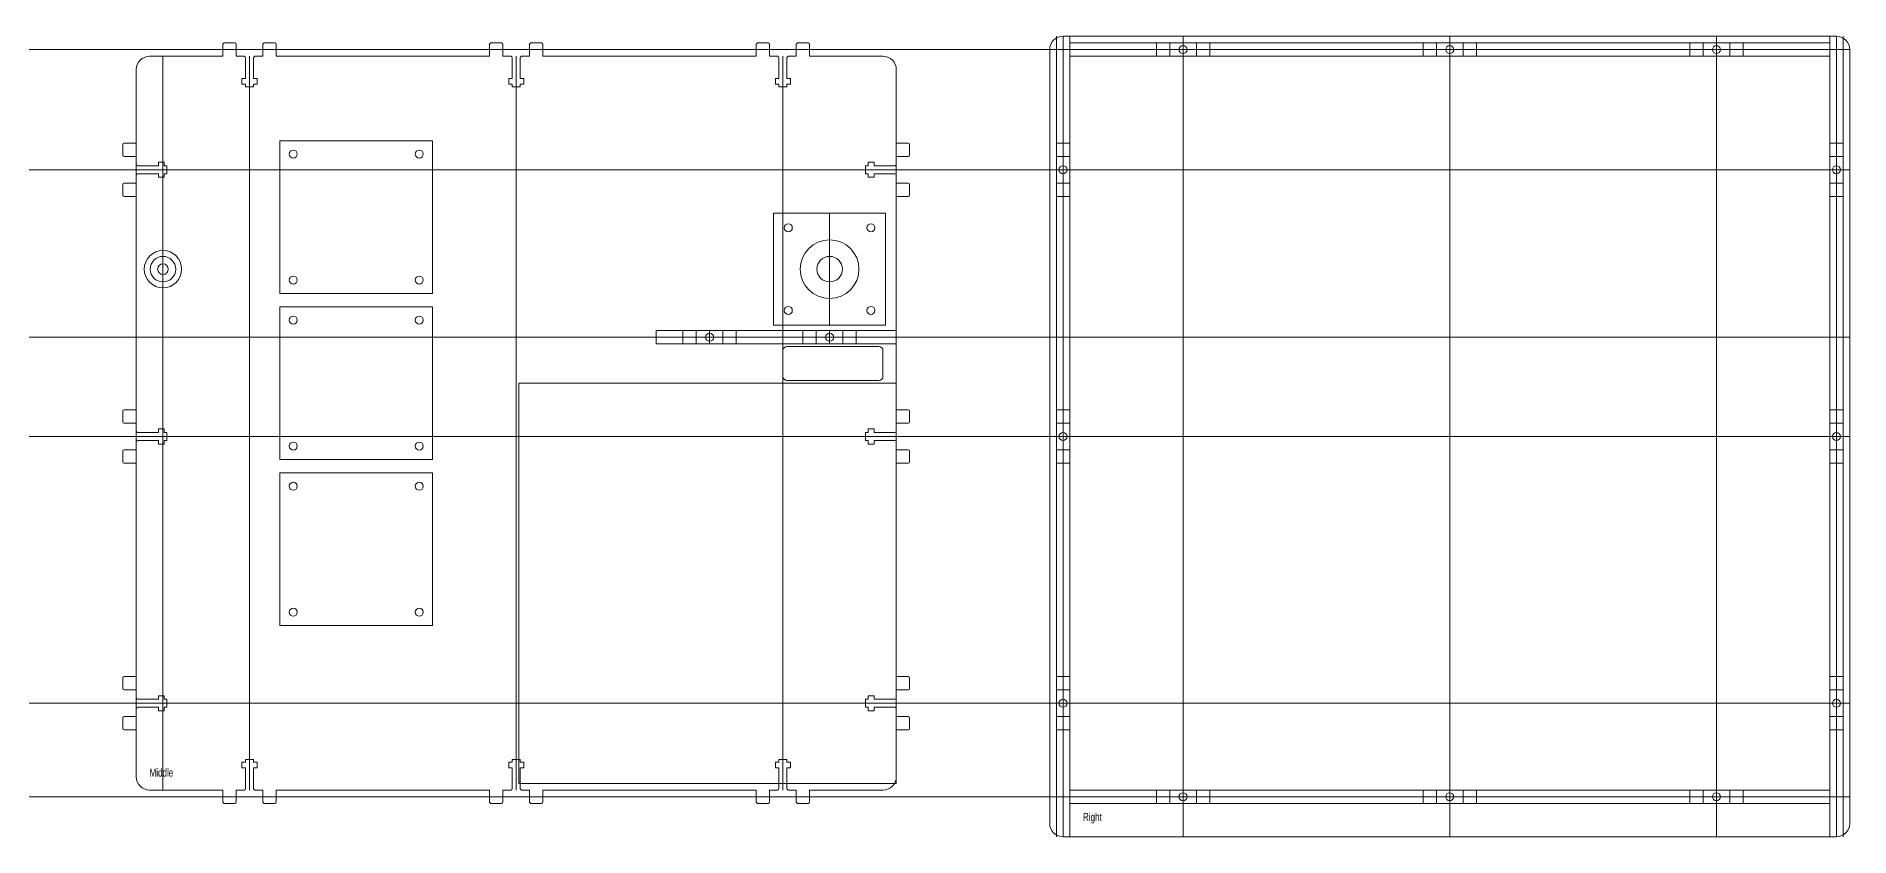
# Model space of a CAD drawing. Header units: millimetres. Extents: x -350 to 1150, y -685 to 800.
# Drawn here: x 470 to 1150, y 0 to 300 of the extents above; entities that cross this region are included whole.
import ezdxf

# ---------------------------------------------------------------- set-up
doc = ezdxf.new("R2010")
doc.units = ezdxf.units.MM
doc.layers.get('0').update_dxf_attribs({"linetype": 'CONTINUOUS', "lineweight": 25, "true_color": 0x000000})
for name, color, linetype, lineweight, true_color in [('Drawing - Pulley', 5, 'CONTINUOUS', 0, 0x0000ff), ('Drawing-Motor', 1, 'CONTINUOUS', 0, 0xff0000), ('Drawing-Walls', 2, 'CONTINUOUS', 0, 0xffff00), ('Drawings', 5, 'CONTINUOUS', 0, 0x0000ff), ('Middle', 7, 'CONTINUOUS', 0, 0x000000), ('normal atx', 7, 'CONTINUOUS', 0, 0x000000), ('Right', 7, 'CONTINUOUS', 0, 0x000000), ('Text', 1, 'CONTINUOUS', 0, 0xff0000), ('Y Bearing Bracket', 7, 'CONTINUOUS', 0, 0x000000)]:
    doc.layers.add(name, color=color, linetype=linetype, lineweight=lineweight, true_color=true_color)
doc.styles.get("Standard").update_dxf_attribs({"font": 'txt', "width": 0.75})

# ---------------------------------------------------------------- blocks, each defined once
blk = doc.blocks.new('holes-20')
for p, q in [((-5, 2.5), (-10, 2.5)), ((-10, 2.5), (-10, -2.5)), ((-5, 2.5), (-5, -2.5)), ((5, 2.5), (10, 2.5)), ((5, 2.5), (5, -2.5)), ((10, 2.5), (10, -2.5)), ((-5, -2.5), (-10, -2.5)), ((5, -2.5), (10, -2.5))]:
    blk.add_line(p, q)
blk.add_circle((0, 0), 1.5)
blk = doc.blocks.new('tabs-with-bolt-20')
for p, q in [((-2.86, 8.33), (-2.86, 10.5)), ((-2.86, 10.5), (-1.5, 10.5)), ((-1.5, 8.33), (-2.86, 8.33)), ((-1.5, 11.5), (1.5, 11.5)), ((-1.5, 10.5), (-1.5, 11.5)), ((-1.5, 0.5), (-1.5, 8.33)), ((1.5, 11.5), (1.5, 10.5)), ((1.5, 10.5), (2.86, 10.5)), ((2.86, 8.33), (1.5, 8.33)), ((1.5, 8.33), (1.5, 0.5)), ((2.86, 10.5), (2.86, 8.33)), ((-10, -4.5), (-10, 0)), ((-5, 0), (-5, -4.5)), ((-2, 0), (-5, 0)), ((2, 0), (5, 0)), ((-5.5, -5), (-9.5, -5)), ((5, 0), (5, -4.5)), ((5.5, -5), (9.5, -5)), ((10, -4.5), (10, 0))]:
    blk.add_line(p, q)
for centre, start, end in [((-2, 0.5), 270, 0), ((2, 0.5), 180, 270), ((-9.5, -4.5), 180, 270), ((-5.5, -4.5), 270, 0), ((5.5, -4.5), 180, 270), ((9.5, -4.5), 270, 0)]:
    blk.add_arc(centre, 0.5, start, end)

msp = doc.modelspace()

# ---------------------------------------------------------------- linework, layer by layer
at = {"layer": 'Drawing - Pulley'}
msp.add_line((517.5, 292.5), (517.5, 17.5), dxfattribs=at)
for centre, radius in [((517.5, 212.72), 7), ((517.5, 212.72), 4.78), ((767.5, 212.72), 4.78)]:
    msp.add_circle(centre, radius, dxfattribs=at)
at = {"layer": 'Drawing-Motor'}
for p, q in [((746.5, 233.72), (788.5, 233.72)), ((746.5, 191.72), (746.5, 233.72)), ((767.5, 191.72), (767.5, 233.72)), ((788.5, 191.72), (788.5, 233.72)), ((746.5, 191.72), (788.5, 191.72))]:
    msp.add_line(p, q, dxfattribs=at)
at = {"layer": 'Drawing-Walls'}
for p, q in [((852.5, 0), (852.5, 300)), ((857.5, 0), (857.5, 300)), ((1142.5, 300), (1142.5, 0)), ((1147.5, 300), (1147.5, 0)), ((857.5, 297.5), (1142.5, 297.5)), ((857.5, 292.5), (1142.5, 292.5)), ((702.5, 189.72), (792.5, 189.72)), ((702.5, 189.72), (702.5, 184.72)), ((702.5, 184.72), (792.5, 184.72)), ((792.5, 189.72), (792.5, 184.72)), ((857.5, 17.5), (1142.5, 17.5)), ((857.5, 12.5), (1142.5, 12.5))]:
    msp.add_line(p, q, dxfattribs=at)
at = {"layer": 'Drawings'}
for p, q in [((855, 0), (855, 300)), ((900, 300), (900, 0)), ((1000, 300), (1000, 0)), ((1100, 300), (1100, 0)), ((1145, 300), (1145, 0)), ((-350, 295), (1150, 295)), ((550, 292.5), (550, 17.5)), ((650, 292.5), (650, 17.5)), ((750, 292.5), (750, 17.5)), ((507.5, 260), (507.5, 240)), ((561.38, 260.86), (618.62, 260.86)), ((561.38, 203.62), (561.38, 260.86)), ((618.62, 260.86), (618.62, 203.62)), ((792.5, 240), (792.5, 260)), ((-350, 250), (1150, 250)), ((618.62, 203.62), (561.38, 203.62)), ((561.38, 198.62), (618.62, 198.62)), ((561.38, 141.38), (561.38, 198.62)), ((618.62, 198.62), (618.62, 141.38)), ((-342.5, 187.22), (1150, 187.22)), ((722.5, 189.72), (722.5, 184.72)), ((767.5, 189.72), (767.5, 184.72)), ((507.5, 160), (507.5, 140)), ((792.5, 140), (792.5, 160)), ((-350, 150), (1150, 150)), ((618.62, 141.38), (561.38, 141.38)), ((561.38, 136.38), (618.62, 136.38)), ((561.38, 79.14), (561.38, 136.38)), ((618.62, 136.38), (618.62, 79.14)), ((618.62, 79.14), (561.38, 79.14)), ((507.5, 60), (507.5, 40)), ((792.5, 40), (792.5, 60)), ((-350, 50), (1150, 50)), ((-350, 15), (1150, 15))]:
    msp.add_line(p, q, dxfattribs=at)
at = {"layer": 'Middle'}
for p, q in [((540, 292.5), (512.5, 292.5)), ((640, 292.5), (560, 292.5)), ((740, 292.5), (660, 292.5)), ((760, 292.5), (787.5, 292.5)), ((507.5, 287.5), (507.5, 260)), ((792.5, 260), (792.5, 287.5)), ((507.5, 240), (507.5, 160)), ((792.5, 160), (792.5, 240)), ((751.5, 183.72), (786, 183.72)), ((750, 182.22), (750, 172.5)), ((787.5, 172.5), (787.5, 182.22)), ((786, 171), (751.5, 171)), ((507.5, 140), (507.5, 60)), ((792.5, 60), (792.5, 140)), ((507.5, 40), (507.5, 22.5)), ((792.5, 22.5), (792.5, 40)), ((540, 17.5), (512.5, 17.5)), ((640, 17.5), (560, 17.5)), ((740, 17.5), (660, 17.5)), ((787.5, 17.5), (760, 17.5))]:
    msp.add_line(p, q, dxfattribs=at)
for centre, radius in [((566.38, 255.86), 1.5), ((613.62, 255.86), 1.5), ((752, 228.22), 1.5), ((782.99, 228.22), 1.5), ((767.5, 212.72), 11), ((517.5, 212.72), 2), ((566.38, 208.62), 1.5), ((613.62, 208.62), 1.5), ((752, 197.23), 1.5), ((782.99, 197.23), 1.5), ((566.38, 193.62), 1.5), ((613.62, 193.62), 1.5), ((566.38, 146.38), 1.5), ((613.62, 146.38), 1.5), ((566.38, 131.38), 1.5), ((613.62, 131.38), 1.5), ((566.38, 84.14), 1.5), ((613.62, 84.14), 1.5)]:
    msp.add_circle(centre, radius, dxfattribs=at)
for centre, radius, start, end in [((512.5, 287.5), 5, 90, 180), ((787.5, 287.5), 5, 0, 90), ((751.5, 182.22), 1.5, 90, 180), ((786, 182.22), 1.5, 0, 90), ((751.5, 172.5), 1.5, 180, 270), ((786, 172.5), 1.5, 270, 0), ((512.5, 22.5), 5, 180, 270), ((787.5, 22.5), 5, 270, 0)]:
    msp.add_arc(centre, radius, start, end, dxfattribs=at)
at = {"layer": 'normal atx'}
for p, q in [((792.5, 170), (651, 170)), ((651, 20), (651, 170)), ((792.5, 20), (792.5, 170)), ((792.5, 20), (651, 20))]:
    msp.add_line(p, q, dxfattribs=at)
at = {"layer": 'Right'}
for p, q in [((855, 300), (1145, 300)), ((850, 5), (850, 295)), ((1150, 295), (1150, 5)), ((1145, 0), (855, 0))]:
    msp.add_line(p, q, dxfattribs=at)
for centre, start, end in [((855, 295), 90, 180), ((1145, 295), 0, 90), ((855, 5), 180, 270), ((1145, 5), 270, 0)]:
    msp.add_arc(centre, 5, start, end, dxfattribs=at)
at = {"layer": 'Y Bearing Bracket'}
msp.add_line((732.5, 189.72), (712.5, 189.72), dxfattribs=at)

# ---------------------------------------------------------------- block references
at = {"layer": 'Middle'}
for name, p, rotation in [('tabs-with-bolt-20', (550, 292.5), 180), ('tabs-with-bolt-20', (650, 292.5), 180), ('tabs-with-bolt-20', (750, 292.5), 180), ('tabs-with-bolt-20', (507.5, 250), -90), ('tabs-with-bolt-20', (792.5, 250), 90), ('holes-20', (722.5, 187.22), 180), ('holes-20', (767.5, 187.22), 180), ('tabs-with-bolt-20', (507.5, 150), -90), ('tabs-with-bolt-20', (792.5, 150), 90), ('tabs-with-bolt-20', (507.5, 50), -90), ('tabs-with-bolt-20', (792.5, 50), 90)]:
    msp.add_blockref(name, p, dxfattribs=dict(at, rotation=rotation))
for p in [(550, 17.5), (650, 17.5), (750, 17.5)]:
    msp.add_blockref('tabs-with-bolt-20', p, dxfattribs=at)
at = {"layer": 'Right', "yscale": -1}
for p, rotation in [((900, 295), 180), ((1000, 295), 180), ((1100, 295), 180), ((855, 250), 89.99999999999999), ((1145, 250), 89.99999999999999), ((855, 150), 89.99999999999999), ((1145, 150), 89.99999999999999), ((855, 50), 89.99999999999999), ((1145, 50), 89.99999999999999), ((900, 15), 180), ((1000, 15), 180), ((1100, 15), 180)]:
    msp.add_blockref('holes-20', p, dxfattribs=dict(at, rotation=rotation))

# ---------------------------------------------------------------- texts
at = {"layer": 'Text', "char_height": 3, "width": 100, "attachment_point": 7}
for s, insert in [('Middle', (512.5, 22.5)), ('Right', (862.5, 5))]:
    msp.add_mtext(s, dxfattribs=dict(at, insert=insert))

doc.saveas('drawing.dxf')
